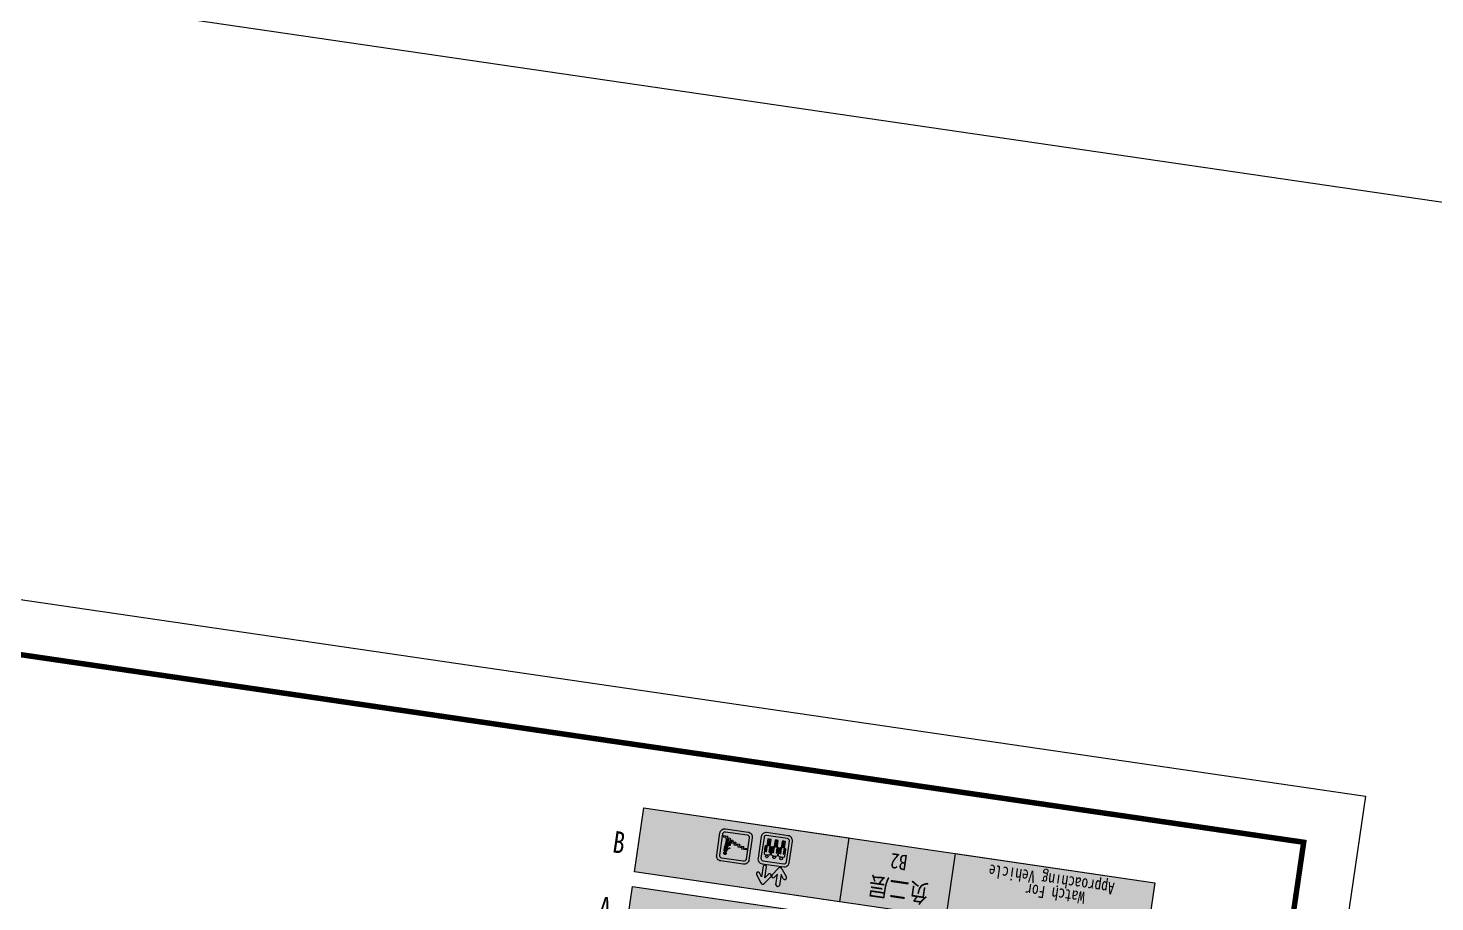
# Model space of a CAD drawing. Header units: inches. Extents: x -414268 to 632271, y -366004 to 318730.
# Drawn here: x 375062 to 452382, y 161377 to 209415 of the extents above; entities that cross this region are included whole.
import ezdxf

# ---------------------------------------------------------------- set-up
doc = ezdxf.new("R2010")
doc.units = ezdxf.units.IN
doc.header["$LTSCALE"] = 1200
doc.header["$MEASUREMENT"] = 0
doc.layers.get('0').update_dxf_attribs({"linetype": 'CONTINUOUS', "lineweight": 0})
doc.layers.add('0--灯箱--字', color=7, linetype='CONTINUOUS', lineweight=0, true_color=0xf7f7f7)
doc.layers.add('0-栋牌字体', color=7, linetype='CONTINUOUS', lineweight=0, true_color=0xf7f7f7)
for name, color, linetype, lineweight in [('0--灯箱字(黄底黑字)', 7, 'CONTINUOUS', 0), ('0-增加车位', 6, 'CONTINUOUS', 0), ('PUB_TITLE', 7, 'CONTINUOUS', 0)]:
    doc.layers.add(name, color=color, linetype=linetype, lineweight=lineweight)
doc.styles.add('-宋体', font='', dxfattribs={"width": 0.8})
doc.styles.add('-黑体', font='simhei.ttf', dxfattribs={"width": 0.8})
doc.styles.get('-宋体').set_extended_font_data('SimSun')

# ---------------------------------------------------------------- blocks, each defined once
blk = doc.blocks.new('A$C27BC456A')
blk.add_hatch(color=250).paths.add_polyline_path([(14885, 112856), (14885, 114956), (8330, 114956), (8330, 112856)])
at = {"color": 250}
blk.add_lwpolyline([(8330, 114956), (14885, 114956), (14885, 112856), (8330, 112856), (8330, 114956)], dxfattribs=at)
blk = doc.blocks.new('A$C744A17C1')
at = {"true_color": 0xf7f7f7}
h = blk.add_hatch(color=7, dxfattribs=at)
edge = h.paths.add_edge_path()
edge.add_line((-3036, 95701), (-4283, 95701))
edge.add_arc((-4283, 95427), 273, 90, 180)
edge.add_line((-4556, 95427), (-4556, 94185))
edge.add_arc((-4283, 94185), 273, 180, 270)
edge.add_line((-4283, 93912), (-3036, 93912))
edge.add_arc((-3036, 94185), 273, 270, 360)
edge.add_line((-2763, 94185), (-2763, 95427))
edge.add_arc((-3036, 95427), 273, 0, 90)
edge = h.paths.add_edge_path(flags=16)
edge.add_line((-3061, 95535), (-4258, 95535))
edge.add_arc((-4258, 95403), 132, 90, 180)
edge.add_line((-4390, 95403), (-4390, 94210))
edge.add_arc((-4258, 94210), 132, 180, 270)
edge.add_line((-4258, 94078), (-3061, 94078))
edge.add_arc((-3061, 94210), 132, 270, 360)
edge.add_line((-2928, 94210), (-2928, 95403))
edge.add_arc((-3061, 95403), 132, 0, 90)
for points in [[(-4150, 94529), (-4150, 94521), (-4147, 94514), (-4143, 94507), (-4138, 94502), (-4126, 94495), (-4111, 94492), (-4097, 94495), (-4091, 94497), (-4085, 94502), (-4080, 94507), (-4076, 94514), (-4074, 94521), (-4073, 94530), (-4073, 94786), (-3976, 94739), (-3975, 94643), (-3974, 94633), (-3972, 94625), (-3968, 94617), (-3963, 94612), (-3957, 94607), (-3951, 94604), (-3936, 94601), (-3922, 94603), (-3916, 94606), (-3910, 94611), (-3905, 94616), (-3901, 94623), (-3898, 94631), (-3898, 94641), (-3898, 94756), (-3900, 94770), (-3905, 94780), (-3913, 94789), (-3922, 94795), (-3922, 94795), (-4039, 94850), (-4039, 94962), (-3945, 94916), (-3932, 94912), (-3920, 94914), (-3911, 94919), (-3905, 94927), (-3902, 94936), (-3904, 94946), (-3910, 94955), (-3915, 94960), (-3922, 94963), (-4039, 95021), (-4039, 95091), (-4041, 95107), (-4046, 95120), (-4053, 95132), (-4063, 95141), (-4074, 95148), (-4086, 95154), (-4100, 95156), (-4114, 95158), (-4128, 95157), (-4142, 95154), (-4155, 95148), (-4166, 95141), (-4175, 95132), (-4183, 95121), (-4188, 95108), (-4190, 95093), (-4190, 94884), (-4189, 94874), (-4186, 94864), (-4177, 94847), (-4164, 94833), (-4150, 94822), (-4150, 94794)], [(-4106, 95186), (-4093, 95189), (-4081, 95195), (-4071, 95203), (-4063, 95213), (-4056, 95224), (-4052, 95236), (-4051, 95250), (-4052, 95263), (-4056, 95275), (-4063, 95286), (-4071, 95296), (-4081, 95304), (-4093, 95310), (-4106, 95314), (-4119, 95315), (-4134, 95314), (-4146, 95310), (-4158, 95304), (-4168, 95296), (-4176, 95286), (-4182, 95275), (-4187, 95263), (-4188, 95250), (-4187, 95236), (-4182, 95224), (-4176, 95213), (-4168, 95203), (-4158, 95195), (-4146, 95189), (-4133, 95186), (-4119, 95184)]]:
    blk.add_hatch(color=256).paths.add_polyline_path(points)
blk.add_hatch(color=7, dxfattribs=at).paths.add_polyline_path([(-2973, 94899), (-3229, 94898), (-3229, 94814), (-3456, 94813), (-3456, 94729), (-3683, 94728), (-3683, 94643), (-3849, 94643), (-3848, 94559), (-4016, 94558), (-4016, 94474), (-4177, 94473), (-4177, 94389), (-4338, 94388), (-4337, 94303), (-4113, 94304), (-4113, 94389), (-3952, 94389), (-3952, 94474), (-3789, 94474), (-3789, 94559), (-3621, 94559), (-3621, 94636), (-3621, 94644), (-3394, 94644), (-3395, 94729), (-3167, 94729), (-3168, 94814), (-2973, 94814)])
at = {"color": 7, "lineweight": 0, "ltscale": 5, "true_color": 0xf7f7f7}
for points in [[(-3036, 95701), (-4283, 95701, 0.414214), (-4556, 95427), (-4556, 94185, 0.414214), (-4283, 93912), (-3036, 93912, 0.414214), (-2763, 94185), (-2763, 95427, 0.414214)], [(-3061, 95535), (-4258, 95535, 0.414214), (-4390, 95403), (-4390, 94210, 0.414214), (-4258, 94078), (-3061, 94078, 0.414214), (-2928, 94210), (-2928, 95403, 0.414214)]]:
    blk.add_lwpolyline(points, format="xyb", close=True, dxfattribs=at)
at = {"color": 7, "true_color": 0xf7f7f7}
blk.add_lwpolyline([(-2972, 94814), (-2973, 94899), (-3229, 94898), (-3229, 94814), (-3456, 94813), (-3456, 94729), (-3683, 94728), (-3683, 94643), (-3849, 94643), (-3848, 94559), (-4016, 94558), (-4016, 94474), (-4177, 94473), (-4177, 94389), (-4338, 94388), (-4337, 94303), (-4113, 94304), (-4113, 94389), (-3952, 94389), (-3952, 94474), (-3789, 94474), (-3789, 94559), (-3621, 94559), (-3621, 94636), (-3621, 94644), (-3394, 94644), (-3395, 94729), (-3167, 94729), (-3168, 94814), (-2973, 94814), (-2973, 94899)], dxfattribs=at)
at = {"layer": '0-栋牌字体', "linetype": 'ByBlock'}
for points in [[(-4150, 94529), (-4150, 94521), (-4147, 94514), (-4143, 94507), (-4138, 94502), (-4126, 94495), (-4111, 94492), (-4097, 94495), (-4091, 94497), (-4085, 94502), (-4080, 94507), (-4076, 94514), (-4074, 94521), (-4073, 94530), (-4073, 94786), (-3976, 94739), (-3975, 94643), (-3974, 94633), (-3972, 94625), (-3968, 94617), (-3963, 94612), (-3957, 94607), (-3951, 94604), (-3936, 94601), (-3922, 94603), (-3916, 94606), (-3910, 94611), (-3905, 94616), (-3901, 94623), (-3898, 94631), (-3898, 94641), (-3898, 94756), (-3900, 94770), (-3905, 94780), (-3913, 94789), (-3922, 94795), (-3922, 94795), (-4039, 94850), (-4039, 94962), (-3945, 94916), (-3932, 94912), (-3920, 94914), (-3911, 94919), (-3905, 94927), (-3902, 94936), (-3904, 94946), (-3910, 94955), (-3915, 94960), (-3922, 94963), (-4039, 95021), (-4039, 95091), (-4041, 95107), (-4046, 95120), (-4053, 95132), (-4063, 95141), (-4074, 95148), (-4086, 95154), (-4100, 95156), (-4114, 95158), (-4128, 95157), (-4142, 95154), (-4155, 95148), (-4166, 95141), (-4175, 95132), (-4183, 95121), (-4188, 95108), (-4190, 95093), (-4190, 94884), (-4189, 94874), (-4186, 94864), (-4177, 94847), (-4164, 94833), (-4150, 94822), (-4150, 94794)], [(-4106, 95186), (-4093, 95189), (-4081, 95195), (-4071, 95203), (-4063, 95213), (-4056, 95224), (-4052, 95236), (-4051, 95250), (-4052, 95263), (-4056, 95275), (-4063, 95286), (-4071, 95296), (-4081, 95304), (-4093, 95310), (-4106, 95314), (-4119, 95315), (-4134, 95314), (-4146, 95310), (-4158, 95304), (-4168, 95296), (-4176, 95286), (-4182, 95275), (-4187, 95263), (-4188, 95250), (-4187, 95236), (-4182, 95224), (-4176, 95213), (-4168, 95203), (-4158, 95195), (-4146, 95189), (-4133, 95186), (-4119, 95184)]]:
    blk.add_lwpolyline(points, close=True, dxfattribs=at)

msp = doc.modelspace()

# ---------------------------------------------------------------- hatches: boundary and pattern name
for points in [[(420174.8, 164891.7), (408895.8, 166541.3), (408382.3, 163029.6), (419661.2, 161380.1)], [(419041.6, 157056.7), (419555.2, 160568.4), (408276.2, 162217.9), (407762.7, 158706.3)]]:
    msp.add_hatch(color=250).paths.add_polyline_path(points)
at = {"lineweight": 0, "ltscale": 5, "true_color": 0xf7f7f7}
h = msp.add_hatch(color=7, dxfattribs=at)
edge = h.paths.add_edge_path(flags=0)
edge.add_arc((416456.9, 163766.2), 74, 351.6794, 711.6794, ccw=False)
edge = h.paths.add_edge_path(flags=0)
edge.add_arc((416065.2, 163823.4), 74, 351.6794, 711.6794, ccw=False)
edge = h.paths.add_edge_path(flags=0)
edge.add_arc((415669.7, 163881.3), 74, 351.6794, 711.6794, ccw=False)
edge = h.paths.add_edge_path()
edge.add_line((415403.1, 163476.4), (416594.2, 163302.2))
edge.add_arc((416632.4, 163563.3), 263.9, 621.6794, 711.6794)
edge.add_line((416893.5, 163525.1), (417067.1, 164712.1))
edge.add_arc((416806, 164750.3), 263.9, 711.6794, 801.6794)
edge.add_line((416844.2, 165011.5), (415653.1, 165185.7))
edge.add_arc((415614.9, 164924.5), 263.9, 441.6794, 531.6794)
edge.add_line((415353.8, 164962.7), (415180.2, 163775.7))
edge.add_arc((415441.3, 163737.5), 263.9, 531.6794, 621.6794)
edge = h.paths.add_edge_path(flags=16)
edge.add_line((415450, 163631.2), (416593.6, 163463.9))
edge.add_arc((416612.1, 163590.5), 128, 621.6794, 711.6794)
edge.add_line((416738.7, 163572), (416905.4, 164711.6))
edge.add_arc((416778.8, 164730.1), 128, 711.6794, 801.6794)
edge.add_line((416797.3, 164856.7), (415653.7, 165023.9))
edge.add_arc((415635.2, 164897.3), 128, 441.6794, 531.6794)
edge.add_line((415508.6, 164915.8), (415341.9, 163776.3))
edge.add_arc((415468.5, 163757.8), 128, 531.6794, 621.6794)
edge = h.paths.add_edge_path(flags=0)
edge.add_line((416579, 163994.4), (416597, 163991.8))
edge.add_line((416597, 163991.8), (416643.6, 164310.2))
edge.add_arc((416651.5, 164309), 8, 441.6794, 531.6794, ccw=False)
edge.add_line((416652.6, 164316.9), (416669.3, 164314.5))
edge.add_arc((416668.1, 164306.6), 8, 399.759411, 441.6794, ccw=False)
edge.add_line((416674.3, 164311.7), (416682.5, 164301.7))
edge.add_line((416682.5, 164301.7), (416709.5, 164269.3))
edge.add_arc((416703.4, 164264.2), 8, 351.6794, 399.759411, ccw=False)
edge.add_line((416711.3, 164263), (416657.5, 163895.4))
edge.add_arc((416594.2, 163904.7), 64, 621.6794, 711.6794, ccw=False)
edge.add_line((416585, 163841.4), (416349.7, 163875.8))
edge.add_arc((416358.9, 163939.1), 64, 531.6794, 621.6794, ccw=False)
edge.add_line((416295.6, 163948.4), (416347.2, 164301.1))
edge.add_line((416347.2, 164301.1), (416397.3, 164350.9))
edge.add_arc((416402.9, 164345.3), 8, 441.6794, 494.859094, ccw=False)
edge.add_line((416404.1, 164353.2), (416431.1, 164349.2))
edge.add_arc((416429.9, 164341.3), 8, 351.6794, 441.6794, ccw=False)
edge.add_line((416437.8, 164340.2), (416391.2, 164021.5))
edge.add_line((416391.2, 164021.5), (416410.4, 164018.7))
edge.add_line((416410.4, 164018.7), (416513.2, 164721.4))
edge.add_line((416513.2, 164721.4), (416590.1, 164710.2))
edge.add_line((416590.1, 164710.2), (416534.7, 164331.8))
edge.add_line((416534.7, 164331.8), (416549.3, 164329.7))
edge.add_line((416549.3, 164329.7), (416604.6, 164708.1))
edge.add_line((416604.6, 164708.1), (416681.7, 164696.8))
edge.add_line((416681.7, 164696.8), (416579, 163994.4))
edge = h.paths.add_edge_path(flags=0)
edge.add_line((416187.3, 164051.7), (416205.4, 164049.1))
edge.add_line((416205.4, 164049.1), (416251.9, 164367.4))
edge.add_arc((416259.9, 164366.3), 8, 441.6794, 531.6794, ccw=False)
edge.add_line((416261, 164374.2), (416277.7, 164371.7))
edge.add_arc((416276.5, 164363.8), 8, 399.759411, 441.6794, ccw=False)
edge.add_line((416282.6, 164368.9), (416290.9, 164359))
edge.add_line((416290.9, 164359), (416317.9, 164326.5))
edge.add_arc((416311.8, 164321.4), 8, 351.6794, 399.759411, ccw=False)
edge.add_line((416319.7, 164320.3), (416265.9, 163952.7))
edge.add_arc((416202.6, 163962), 64, 621.6794, 711.6794, ccw=False)
edge.add_line((416193.4, 163898.7), (415958, 163933.1))
edge.add_arc((415967.3, 163996.4), 64, 531.6794, 621.6794, ccw=False)
edge.add_line((415904, 164005.7), (415955.6, 164358.4))
edge.add_line((415955.6, 164358.4), (416005.7, 164408.2))
edge.add_arc((416011.3, 164402.5), 8, 441.6794, 494.859094, ccw=False)
edge.add_line((416012.5, 164410.5), (416039.5, 164406.5))
edge.add_arc((416038.3, 164398.6), 8, 351.6794, 441.6794, ccw=False)
edge.add_line((416046.2, 164397.4), (415999.6, 164078.8))
edge.add_line((415999.6, 164078.8), (416018.8, 164076))
edge.add_line((416018.8, 164076), (416121.6, 164778.7))
edge.add_line((416121.6, 164778.7), (416198.5, 164767.5))
edge.add_line((416198.5, 164767.5), (416143.1, 164389.1))
edge.add_line((416143.1, 164389.1), (416157.7, 164387))
edge.add_line((416157.7, 164387), (416213, 164765.4))
edge.add_line((416213, 164765.4), (416290.1, 164754.1))
edge.add_line((416290.1, 164754.1), (416187.3, 164051.7))
edge = h.paths.add_edge_path(flags=0)
edge.add_line((415792.2, 164109.5), (415810.2, 164106.9))
edge.add_line((415810.2, 164106.9), (415856.8, 164425.2))
edge.add_arc((415864.7, 164424.1), 8, 441.6794, 531.6794, ccw=False)
edge.add_line((415865.8, 164432), (415882.5, 164429.5))
edge.add_arc((415881.3, 164421.6), 8, 399.759411, 441.6794, ccw=False)
edge.add_line((415887.5, 164426.7), (415895.8, 164416.8))
edge.add_line((415895.8, 164416.8), (415922.8, 164384.3))
edge.add_arc((415916.6, 164379.2), 8, 351.6794, 399.759411, ccw=False)
edge.add_line((415924.5, 164378.1), (415870.8, 164010.5))
edge.add_arc((415807.5, 164019.8), 64, 621.6794, 711.6794, ccw=False)
edge.add_line((415798.2, 163956.5), (415562.9, 163990.9))
edge.add_arc((415572.1, 164054.2), 64, 531.6794, 621.6794, ccw=False)
edge.add_line((415508.8, 164063.4), (415560.4, 164416.2))
edge.add_line((415560.4, 164416.2), (415610.5, 164466))
edge.add_arc((415616.1, 164460.3), 8, 441.6794, 494.859094, ccw=False)
edge.add_line((415617.3, 164468.2), (415644.3, 164464.3))
edge.add_arc((415643.1, 164456.4), 8, 351.6794, 441.6794, ccw=False)
edge.add_line((415651, 164455.2), (415604.4, 164136.6))
edge.add_line((415604.4, 164136.6), (415623.6, 164133.7))
edge.add_line((415623.6, 164133.7), (415726.4, 164836.5))
edge.add_line((415726.4, 164836.5), (415803.3, 164825.3))
edge.add_line((415803.3, 164825.3), (415748, 164446.9))
edge.add_line((415748, 164446.9), (415762.5, 164444.8))
edge.add_line((415762.5, 164444.8), (415817.8, 164823.1))
edge.add_line((415817.8, 164823.1), (415894.9, 164811.9))
edge.add_line((415894.9, 164811.9), (415792.2, 164109.5))
at = {"lineweight": 0, "ltscale": 5}
msp.add_hatch(color=152, dxfattribs=at).paths.add_polyline_path([(425513.9, 160524.1), (419661.2, 161380.1), (420174.8, 164891.7), (426027.5, 164035.7)])
at = {"lineweight": 0, "ltscale": 5, "true_color": 0xf7f7f7}
for points in [[(415509.5, 162393.2, -0.6624751), (415336.2, 162418.6), (415096.1, 162890.7, -0.8769134), (415253.3, 162976.5), (415370.3, 162754.7), (415455.6, 163337.8, -0.7104157), (415651.5, 163309.2), (415562.5, 162700.9), (415747.2, 162899.8, -0.9042848), (415886.1, 162755.6)], [(416743.9, 162744, -0.9042848), (416569.5, 162645.5), (416449.5, 162889), (416360.5, 162280.7, -0.7104157), (416164.6, 162309.4), (416249.9, 162892.5), (416074.3, 162713.5, -0.8769134), (415948.2, 162840.7), (416313.5, 163224.3, -0.6624751), (416486.8, 163199)]]:
    msp.add_hatch(color=7, dxfattribs=at).paths.add_polyline_path(points)
at = {"layer": '0--灯箱--字'}
msp.add_hatch(color=256, dxfattribs=at).paths.add_polyline_path([(409455.7, 164808.4), (409952.3, 164188.1), (410445.7, 164115.9), (410112.9, 164531.6), (411252.5, 164364.9), (411304.2, 164718.8), (410164.7, 164885.5), (410602.5, 165188.4), (410109.2, 165260.6)])

# ---------------------------------------------------------------- linework, layer by layer
at = {"color": 7, "lineweight": 0, "ltscale": 5, "true_color": 0xf7f7f7}
for p, q in [((415726.4, 164836.5), (415623.6, 164133.7)), ((415803.3, 164825.3), (415726.4, 164836.5)), ((415748, 164446.9), (415803.3, 164825.3)), ((415817.8, 164823.1), (415762.5, 164444.8)), ((415792.2, 164109.5), (415894.9, 164811.9)), ((415894.9, 164811.9), (415817.8, 164823.1)), ((416121.6, 164778.7), (416018.8, 164076)), ((416198.5, 164767.5), (416121.6, 164778.7)), ((416143.1, 164389.1), (416198.5, 164767.5)), ((416213, 164765.4), (416157.7, 164387)), ((416187.3, 164051.7), (416290.1, 164754.1)), ((416290.1, 164754.1), (416213, 164765.4)), ((416513.2, 164721.4), (416410.4, 164018.7)), ((416590.1, 164710.2), (416513.2, 164721.4)), ((416534.7, 164331.8), (416590.1, 164710.2)), ((416604.6, 164708.1), (416549.3, 164329.7)), ((416579, 163994.4), (416681.7, 164696.8)), ((416681.7, 164696.8), (416604.6, 164708.1)), ((415560.4, 164416.2), (415508.8, 164063.4)), ((415610.5, 164466), (415560.4, 164416.2)), ((415562.9, 163990.9), (415798.2, 163956.5)), ((415604.4, 164136.6), (415651, 164455.2)), ((415604.4, 164136.6), (415623.6, 164133.7)), ((415644.3, 164464.3), (415617.3, 164468.2)), ((415762.5, 164444.8), (415748, 164446.9)), ((415792.2, 164109.5), (415810.2, 164106.9)), ((415856.8, 164425.2), (415810.2, 164106.9)), ((415882.5, 164429.5), (415865.8, 164432)), ((415870.8, 164010.5), (415924.5, 164378.1)), ((415895.8, 164416.8), (415887.5, 164426.7)), ((415922.8, 164384.3), (415895.8, 164416.8)), ((415955.6, 164358.4), (415904, 164005.7)), ((416005.7, 164408.2), (415955.6, 164358.4)), ((415958, 163933.1), (416193.4, 163898.7)), ((415999.6, 164078.8), (416046.2, 164397.4)), ((415999.6, 164078.8), (416018.8, 164076)), ((416039.5, 164406.5), (416012.5, 164410.5)), ((416157.7, 164387), (416143.1, 164389.1)), ((416187.3, 164051.7), (416205.4, 164049.1)), ((416251.9, 164367.4), (416205.4, 164049.1)), ((416277.7, 164371.7), (416261, 164374.2)), ((416265.9, 163952.7), (416319.7, 164320.3)), ((416290.9, 164359), (416282.6, 164368.9)), ((416317.9, 164326.5), (416290.9, 164359)), ((416347.2, 164301.1), (416295.6, 163948.4)), ((416397.3, 164350.9), (416347.2, 164301.1)), ((416391.2, 164021.5), (416437.8, 164340.2)), ((416391.2, 164021.5), (416410.4, 164018.7)), ((416431.1, 164349.2), (416404.1, 164353.2)), ((416549.3, 164329.7), (416534.7, 164331.8)), ((416579, 163994.4), (416597, 163991.8)), ((416643.6, 164310.2), (416597, 163991.8)), ((416669.3, 164314.5), (416652.6, 164316.9)), ((416657.5, 163895.4), (416711.3, 164263)), ((416682.5, 164301.7), (416674.3, 164311.7)), ((416709.5, 164269.3), (416682.5, 164301.7)), ((416349.7, 163875.8), (416585, 163841.4))]:
    msp.add_line(p, q, dxfattribs=at)
at = {"color": 5}
msp.add_lwpolyline([(-360113, 318730.5), (632270.7, 173592.9), (607641.9, 5192.1), (-384741.9, 150329.7)], close=True, dxfattribs=at)
at = {"color": 250}
for points in [[(436475.4, 158921), (408382.3, 163029.6), (408895.8, 166541.3), (436989, 162432.6), (436475.4, 158921)], [(419661.2, 161380.1), (408382.3, 163029.6), (408895.8, 166541.3), (420174.8, 164891.7), (419661.2, 161380.1)], [(419661.2, 161380.1), (408382.3, 163029.6), (408895.8, 166541.3), (420174.8, 164891.7), (419661.2, 161380.1)], [(408276.2, 162217.9), (436369.4, 158109.3), (435855.8, 154597.6), (407762.7, 158706.3), (408276.2, 162217.9)], [(408276.2, 162217.9), (419555.2, 160568.4), (419041.6, 157056.7), (407762.7, 158706.3), (408276.2, 162217.9)]]:
    msp.add_lwpolyline(points, dxfattribs=at)
at = {"color": 7, "lineweight": 0, "ltscale": 5, "true_color": 0xf7f7f7}
for points in [[(415403.1, 163476.4), (416594.2, 163302.2, 0.4142136), (416893.5, 163525.1), (417067.1, 164712.1, 0.4142136), (416844.2, 165011.5), (415653.1, 165185.7, 0.4142136), (415353.8, 164962.7), (415180.2, 163775.7, 0.4142136)], [(415450, 163631.2), (416593.6, 163463.9, 0.4142136), (416738.7, 163572), (416905.4, 164711.6, 0.4142136), (416797.3, 164856.7), (415653.7, 165023.9, 0.4142136), (415508.6, 164915.8), (415341.9, 163776.3, 0.4142136)]]:
    msp.add_lwpolyline(points, format="xyb", close=True, dxfattribs=at)
for centre in [(415669.7, 163881.3), (416065.2, 163823.4), (416456.9, 163766.2)]:
    msp.add_circle(centre, 74, dxfattribs=at)
for centre, radius, start, end in [((415572.1, 164054.2), 64, 171.6794, 261.6794), ((415616.1, 164460.3), 8, 81.6794, 134.859094), ((415643.1, 164456.4), 8, 351.6794, 81.6794), ((415807.5, 164019.8), 64, 261.6794, 351.6794), ((415864.7, 164424.1), 8, 81.6794, 171.6794), ((415881.3, 164421.6), 8, 39.759411, 81.6794), ((415967.3, 163996.4), 64, 171.6794, 261.6794), ((415916.6, 164379.2), 8, 351.6794, 39.759411), ((416011.3, 164402.5), 8, 81.6794, 134.859094), ((416038.3, 164398.6), 8, 351.6794, 81.6794), ((416202.6, 163962), 64, 261.6794, 351.6794), ((416259.9, 164366.3), 8, 81.6794, 171.6794), ((416276.5, 164363.8), 8, 39.759411, 81.6794), ((416358.9, 163939.1), 64, 171.6794, 261.6794), ((416311.8, 164321.4), 8, 351.6794, 39.759411), ((416402.9, 164345.3), 8, 81.6794, 134.859094), ((416429.9, 164341.3), 8, 351.6794, 81.6794), ((416651.5, 164309), 8, 81.6794, 171.6794), ((416668.1, 164306.6), 8, 39.759411, 81.6794), ((416703.4, 164264.2), 8, 351.6794, 39.759411), ((416594.2, 163904.7), 64, 261.6794, 351.6794)]:
    msp.add_arc(centre, radius, start, end, dxfattribs=at)
at = {"layer": '0-增加车位', "color": 7, "lineweight": 0, "ltscale": 5, "true_color": 0xf7f7f7}
for points in [[(415455.6, 163337.8), (415370.3, 162754.7)], [(415747.2, 162899.8), (415562.5, 162700.9), (415651.5, 163309.2)], [(415948.2, 162840.7), (416313.5, 163224.3)], [(416486.8, 163199), (416486.8, 163199), (416744, 162743.7), (416744, 162743.7)], [(415096.1, 162890.7), (415336.2, 162418.6)], [(415370.3, 162754.7), (415253.3, 162976.5)], [(415509.5, 162393.2), (415509.5, 162393.2), (415886.3, 162755.8), (415886.3, 162755.8)], [(416249.9, 162892.5), (416074.3, 162713.5)], [(416164.6, 162309.4), (416249.9, 162892.5)], [(416569.5, 162645.5), (416449.5, 162889), (416360.5, 162280.7)]]:
    msp.add_lwpolyline(points, dxfattribs=at)
for centre, radius, start, end in [((415548.5, 163289.3), 104.8, 10.89823, 152.460569), ((416394.8, 163175), 95.1, 14.632436, 148.726364), ((415180.3, 162923.3), 90.3, 36.112537, 201.104372), ((415428.2, 162442.6), 95.1, 194.632436, 328.726364), ((415809.4, 162820.7), 100.6, 319.653249, 128.143488), ((416019.7, 162785.4), 90.3, 142.254427, 307.246263), ((416651.7, 162703.5), 100.6, 215.215312, 23.70555), ((416267.6, 162329.2), 104.8, 190.89823, 332.460569)]:
    msp.add_arc(centre, radius, start, end, dxfattribs=at)
at = {"layer": 'PUB_TITLE'}
msp.add_lwpolyline([(254017.2, 68303.4), (272250.9, 192977.1), (448575.2, 167189.5), (430341.5, 42515.8)], close=True, dxfattribs=at)
at = {"layer": 'PUB_TITLE', "const_width": 300}
msp.add_lwpolyline([(261872.4, 70186.5), (427807.2, 45918.3), (445172.6, 164655.2), (279237.9, 188923.4)], close=True, dxfattribs=at)

# ---------------------------------------------------------------- block references
at = {"xscale": -1, "rotation": 171.6793996836047}
msp.add_blockref('A$C744A17C1', (431224.9, 257700.7), dxfattribs=at)
at = {"xscale": 1.689999999944121, "yscale": 1.690000000002328, "zscale": 1.68999999998348, "rotation": 171.6793996826179}
msp.add_blockref('A$C27BC456A', (478518.3, 349113.7), dxfattribs=at)

# ---------------------------------------------------------------- texts
at = {"color": 1, "style": '-黑体', "width": 0.8}
for s, p in [('B', (407136.3, 164108.2)), ('A', (406364.4, 160509.4))]:
    msp.add_text(s, height=1190.7, rotation=351.6794, dxfattribs=at).set_placement(p)
at = {"layer": '0--灯箱字(黄底黑字)', "color": 7, "true_color": 0xffffff, "style": '-宋体', "width": 0.8}
for s, height, p in [('B2', 845, (423439.6, 163933.4)), (' Approaching Vehicle', 673.92, (435171.1, 162376.6)), ('负二层', 1014, (424619.2, 162303.4)), ('Watch For ', 673.92, (433181.6, 161916.6))]:
    msp.add_text(s, height=height, rotation=171.6794, dxfattribs=at).set_placement(p)

doc.saveas('drawing.dxf')
